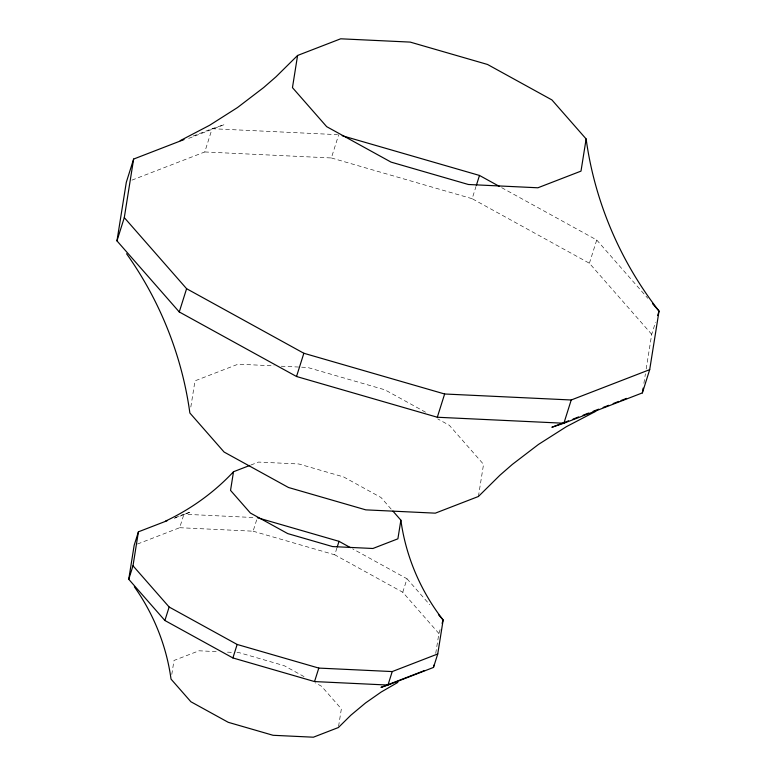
<?xml version="1.0" encoding="UTF-8"?>
<svg xmlns="http://www.w3.org/2000/svg" width="776" height="776" viewBox="0 0 776 776"><rect width="100%" height="100%" fill="white"/><g stroke="black" fill="none" stroke-linecap="round" stroke-linejoin="round"><path stroke-width="0.58" stroke-dasharray="3.88 2.91" d="M190.818 407.041L194.999 380.841L238.096 364.177L274.054 365.874M171.777 674.451L174.008 660.454L199.005 650.792L216.795 651.636M338.579 726.365L341.362 708.876L321.516 686.236L315.298 682.812M435.724 653.392L438.896 633.488L440.322 628.987M478.414 496.485L483.545 464.329L449.323 425.287L437.712 418.894M643.896 383.334L645.419 373.77M646.185 368.988L651.704 334.33L655.545 322.156M131.901 180.139L204.777 151.96L212.11 128.709L224.138 124.674L188.471 138.468M137.498 544.024L179.683 527.709L183.931 514.226L190.906 511.879L174.251 518.329M204.777 151.96L331.362 157.964L338.695 134.714M179.683 527.709L253.102 531.191L257.001 518.824M438.896 633.488L402.763 592.253L334.757 554.811L336.881 548.069M651.704 334.33L589.401 263.248L472.147 198.695L475.989 186.521M402.763 592.253L407.012 578.77L352.614 548.816M589.401 263.248L596.734 239.997L500.607 187.074M193.049 136.081L212.11 128.709L337.492 134.655M250.9 465.018L258.505 462.079L298.828 463.98L343.671 476.959L381.026 497.523L391.337 509.298M175.056 517.66L183.931 514.226L254.945 517.592M281.242 366.214L300.428 367.126M301.621 367.184L307.616 367.465L384.935 389.833L426.102 412.502M227.465 652.141L232.208 652.364M236.952 652.587L239.328 652.703L284.171 665.672L304.92 677.099M331.362 157.964L472.147 198.695M253.102 531.191L334.757 554.811M596.734 239.997L647.853 298.324M407.012 578.77L429.797 604.766"/><path stroke-width="1.16" d="M180.207 140.65L209.607 125.285L237.475 107.563L263.636 87.572L276.043 76.766L297.586 55.465L340.683 38.8L410.203 42.098L487.522 64.466L551.911 99.92L586.132 138.952C594.678 201.45 620.218 261.405 659.037 311.089L649.696 369.648L642.373 392.899L563.89 423.24L437.305 417.245L296.519 376.505L179.266 311.952L116.963 240.87L126.304 182.311L133.627 159.061L184.077 139.554M116.963 240.87L124.296 217.619L133.627 159.061M392.928 511.112L400.872 520.163C405.819 556.411 420.631 591.186 443.154 619.995L437.742 653.964L433.483 667.447L387.971 685.053L314.542 681.57L232.897 657.941L164.89 620.499L128.748 579.274L134.161 545.315L138.419 531.822L167.276 520.667M128.748 579.274L132.997 565.791L138.419 531.822M297.586 55.465L292.455 87.63L326.677 126.663L391.065 162.116L468.384 184.494L537.904 187.782L581.001 171.118L586.132 138.952M249.814 465.435L233.508 471.74L230.54 490.393L250.386 513.033L287.731 533.597L332.574 546.576L372.897 548.486L397.894 538.816L400.872 520.163M433.483 667.447L433.862 665.11M642.373 392.899L643.129 388.116M179.266 311.952L186.599 288.701L124.296 217.619M164.89 620.499L169.139 607.016L132.997 565.791M296.519 376.505L303.852 353.264L186.599 288.701M232.897 657.941L237.146 644.458L169.139 607.016M337.24 546.944L339.005 541.328L257.351 517.699M314.542 681.57L318.8 668.087L392.22 671.57L437.742 653.964M476.338 185.406L479.481 175.444L342.187 135.722M437.305 417.245L444.638 393.995L571.223 399.989L649.696 369.648M392.22 671.57L387.971 685.053L380.987 687.39L424.307 670.639M442.087 623.37L443.154 619.995L438.44 614.621M571.223 399.989L563.89 423.24L551.862 427.275L568.585 420.815M657.641 315.512L659.037 311.089L652.645 303.794M233.508 471.74C214.244 492.362 190.944 509.114 165.434 521.152M397.836 682.405L381.22 692.008L365.535 702.959L350.888 715.181L338.394 727.529L313.397 737.2L273.074 735.289L228.231 722.31L190.877 701.746L171.03 679.107C166.481 645.952 153.726 613.991 134.316 586.734M595.793 411.309L566.393 426.664L538.525 444.396L512.364 464.387L499.957 475.193L478.414 496.485L435.317 513.159L365.797 509.861L288.478 487.493L224.089 452.039L189.868 412.997C182.02 355.825 160.031 300.729 126.556 253.733M573.037 419.089L578.615 416.935M583.077 415.209L588.644 413.055M593.106 411.329L598.674 409.175M603.136 407.449L608.714 405.295M613.166 403.568L618.744 401.415M620.975 400.552L626.542 398.398M303.852 353.264L444.638 393.995M237.146 644.458L318.8 668.087M479.481 175.444L499.55 186.492M339.005 541.328L350.519 547.662"/></g></svg>
